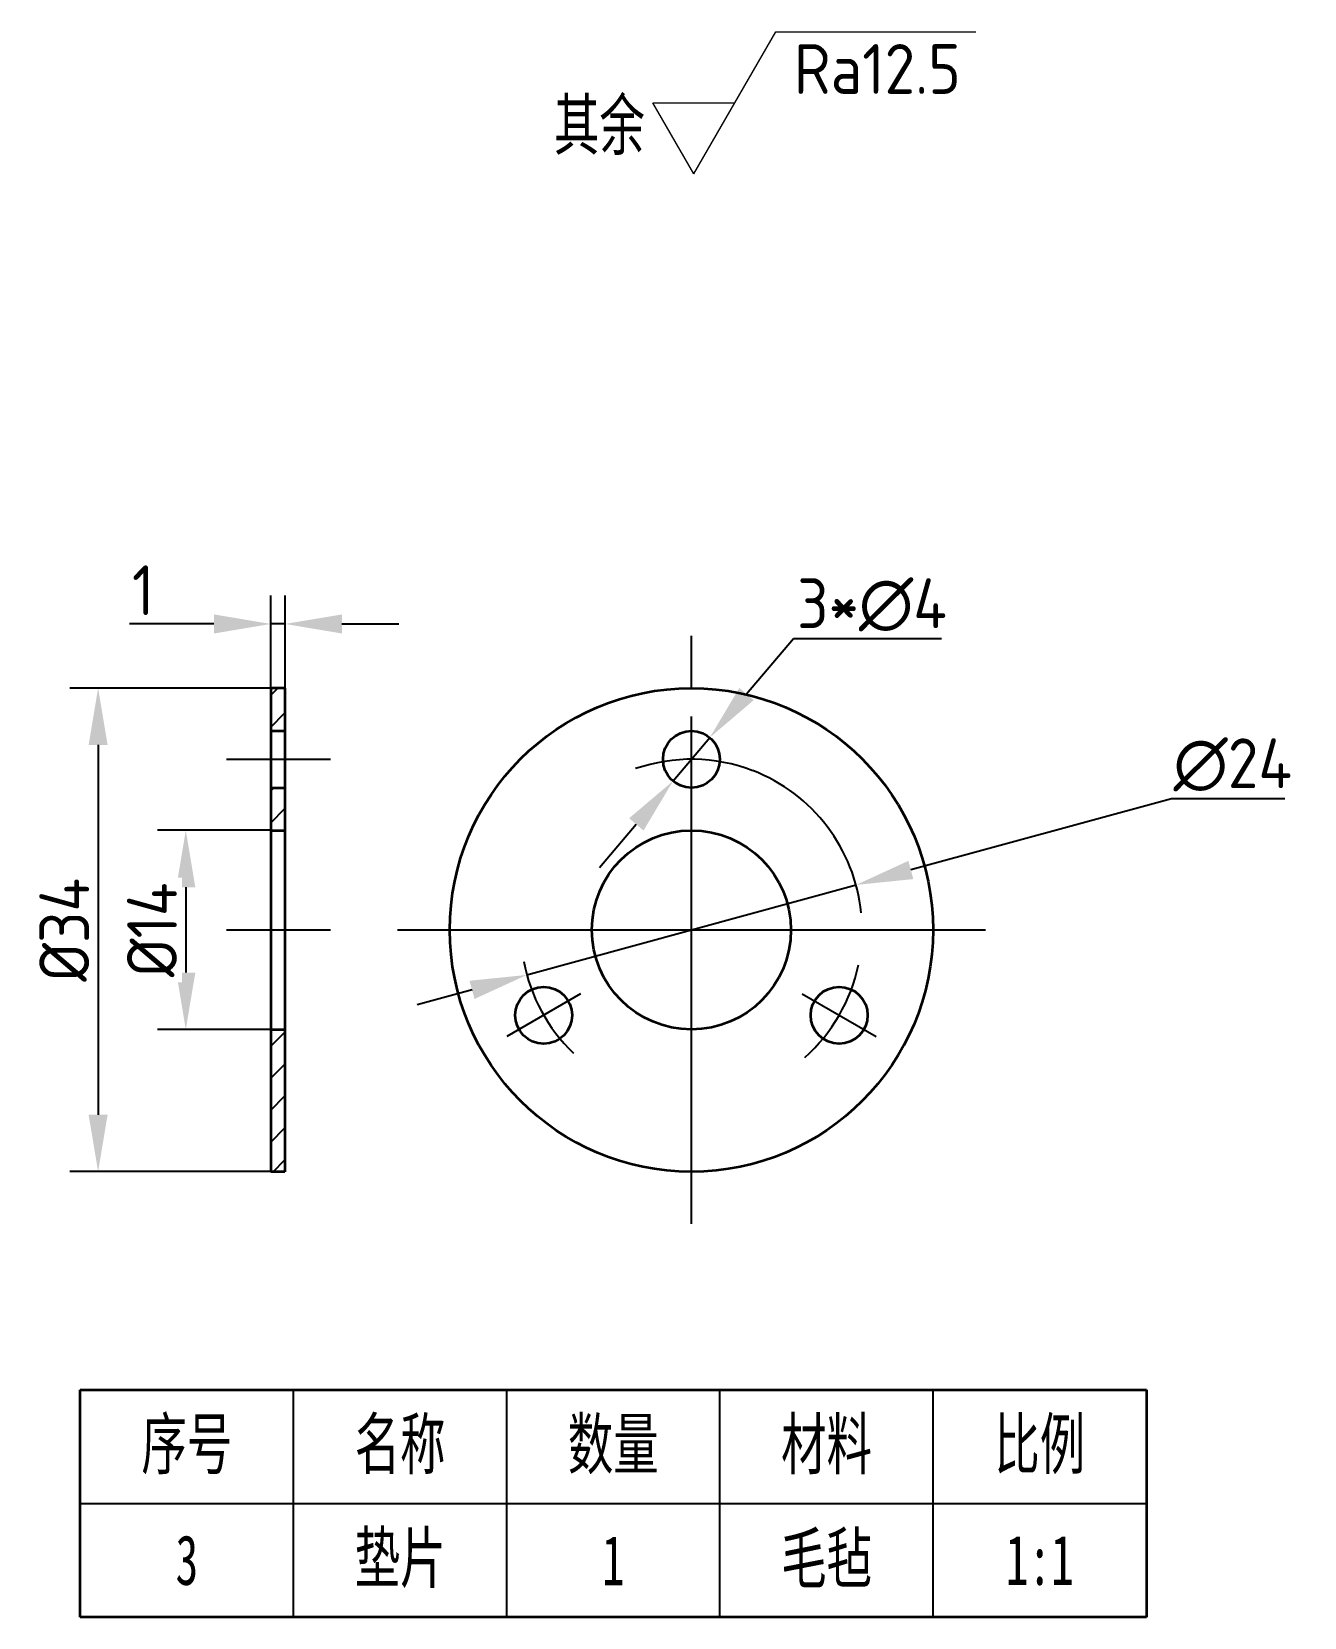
# Model space of a CAD drawing. Header units: millimetres. Extents: x 2318 to 2408, y 1802 to 1913.
import ezdxf

# ---------------------------------------------------------------- set-up
doc = ezdxf.new("R2010")
doc.units = ezdxf.units.MM
doc.linetypes.add('CENTERX2', pattern=[101.6, 63.5, -12.7, 12.7, -12.7])
for name, color, linetype in [('中心线', 1, 'CENTERX2'), ('标注', 3, 'Continuous'), ('细实线', 7, 'Continuous')]:
    doc.layers.add(name, color=color, linetype=linetype)
doc.layers.add('粗实线', color=7, linetype='Continuous', lineweight=35)
doc.styles.add('ISOCP', font='isocp.shx', dxfattribs={"height": 3.5})
doc.styles.add('仿宋', font='simfang.ttf', dxfattribs={"width": 0.67, "height": 3.5})
doc.styles.add('长仿宋体', font='simfang.ttf', dxfattribs={"width": 0.67, "height": 3.5})
doc.dimstyles.new('ISO-25$0', dxfattribs={"dimtxt": 3.5, "dimasz": 4, "dimexe": 2, "dimexo": 0, "dimtad": 1, "dimtoh": 1, "dimdsep": 46, "dimtxsty": 'ISOCP', "dimcen": 2.5, "dimadec": 0, "dimazin": 0, "dimtfac": 1, "dimtmove": 0, "dimatfit": 3, "dimfxl": 1, "dimtfill": 1, "dimarcsym": 0})
doc.dimstyles.new('ISO-25$3', dxfattribs={"dimtxt": 3.5, "dimasz": 4, "dimexe": 2, "dimexo": 0, "dimtad": 1, "dimtoh": 1, "dimdsep": 46, "dimtxsty": 'ISOCP', "dimcen": 2.5, "dimadec": 0, "dimazin": 0, "dimtfac": 1, "dimtmove": 0, "dimatfit": 3, "dimfxl": 1, "dimtfill": 1, "dimarcsym": 0})

# ---------------------------------------------------------------- blocks, each defined once
blk = doc.blocks.new('去除表面')
at = {"layer": '标注', "lineweight": 0}
for p, q in [((0, 0), (5.77, 10)), ((0, 0), (-2.89, 5)), ((-2.89, 5), (2.89, 5))]:
    blk.add_line(p, q, dxfattribs=at)
blk = doc.blocks.new('去除材料')
at = {"layer": '粗实线', "color": 3, "lineweight": 0}
blk.add_line((5.77, 10), (19.84, 10), dxfattribs=at)
blk.add_blockref('去除表面', (0, 0), dxfattribs=at)
blk = doc.blocks.new('RA12.5NEW')
at = {"color": 3, "lineweight": 35}
blk.add_blockref('去除材料', (0, 0), dxfattribs=at)
at = {"color": 3, "lineweight": 0, "insert": (7.03, 9.13), "char_height": 3.5, "attachment_point": 1, "style": 'ISOCP'}
blk.add_mtext_dynamic_manual_height_columns('Ra12.5', width=14.0667, gutter_width=17.5, heights=[0], dxfattribs=at)
blk = doc.blocks.new('*D12')
at = {"layer": 'Defpoints', "color": 0, "transparency": 16777216}
for p in [(2335.27, 1857.29), (2329.29, 1843.29), (2335.27, 1843.29)]:
    blk.add_point(p, dxfattribs=at)
at = {"layer": '标注', "color": 0, "lineweight": -2, "transparency": 16777216}
for p, q in [((2335.27, 1857.29), (2327.29, 1857.29)), ((2329.29, 1853.29), (2329.29, 1847.29)), ((2335.27, 1843.29), (2327.29, 1843.29))]:
    blk.add_line(p, q, dxfattribs=at)
at = {"layer": '标注', "color": 0, "transparency": 16777216}
for points in [[(2328.62, 1853.29), (2329.96, 1853.29), (2329.29, 1857.29)], [(2328.62, 1847.29), (2329.96, 1847.29), (2329.29, 1843.29)]]:
    blk.add_solid(points, dxfattribs=at)
at = {"layer": '标注', "color": 0, "transparency": 16777216, "insert": (2326.91, 1850.29), "char_height": 3.5, "attachment_point": 5, "rotation": 90, "style": 'ISOCP', "bg_fill": 3, "box_fill_scale": 1.1, "bg_fill_color": 256, "bg_fill_true_color": 13158600, "bg_fill_transparency": 0}
blk.add_mtext('%%C14', dxfattribs=at)
blk = doc.blocks.new('*D13')
at = {"layer": 'Defpoints', "color": 0, "transparency": 16777216}
for p in [(2335.27, 1867.29), (2323.12, 1833.29), (2335.27, 1833.29)]:
    blk.add_point(p, dxfattribs=at)
at = {"layer": '标注', "color": 0, "lineweight": -2, "transparency": 16777216}
for p, q in [((2335.27, 1867.29), (2321.12, 1867.29)), ((2323.12, 1863.29), (2323.12, 1837.29)), ((2335.27, 1833.29), (2321.12, 1833.29))]:
    blk.add_line(p, q, dxfattribs=at)
at = {"layer": '标注', "color": 0, "transparency": 16777216}
for points in [[(2322.45, 1863.29), (2323.79, 1863.29), (2323.12, 1867.29)], [(2322.45, 1837.29), (2323.79, 1837.29), (2323.12, 1833.29)]]:
    blk.add_solid(points, dxfattribs=at)
at = {"layer": '标注', "color": 0, "transparency": 16777216, "insert": (2320.74, 1850.29), "char_height": 3.5, "attachment_point": 5, "rotation": 90, "style": 'ISOCP', "bg_fill": 3, "box_fill_scale": 1.1, "bg_fill_color": 256, "bg_fill_true_color": 13158600, "bg_fill_transparency": 0}
blk.add_mtext('%%C34', dxfattribs=at)
blk = doc.blocks.new('*D14')
at = {"layer": 'Defpoints', "color": 0, "transparency": 16777216}
for p in [(2335.27, 1871.8), (2335.27, 1867.29), (2336.27, 1867.29)]:
    blk.add_point(p, dxfattribs=at)
at = {"layer": '标注', "color": 0, "lineweight": -2, "transparency": 16777216}
for p, q in [((2335.27, 1867.29), (2335.27, 1873.8)), ((2336.27, 1867.29), (2336.27, 1873.8)), ((2331.27, 1871.8), (2325.32, 1871.8)), ((2336.27, 1871.8), (2335.27, 1871.8)), ((2340.27, 1871.8), (2344.27, 1871.8))]:
    blk.add_line(p, q, dxfattribs=at)
at = {"layer": '标注', "color": 0, "transparency": 16777216}
for points in [[(2331.27, 1872.47), (2331.27, 1871.13), (2335.27, 1871.8)], [(2340.27, 1872.47), (2340.27, 1871.13), (2336.27, 1871.8)]]:
    blk.add_solid(points, dxfattribs=at)
at = {"layer": '标注', "color": 0, "transparency": 16777216, "insert": (2326.29, 1874.17), "char_height": 3.5, "attachment_point": 5, "style": 'ISOCP', "bg_fill": 3, "box_fill_scale": 1.1, "bg_fill_color": 256, "bg_fill_true_color": 13158600, "bg_fill_transparency": 0}
blk.add_mtext('1', dxfattribs=at)
blk = doc.blocks.new('*D15')
at = {"layer": 'Defpoints', "color": 0, "transparency": 16777216}
for p in [(2376.44, 1853.45), (2353.28, 1847.12)]:
    blk.add_point(p, dxfattribs=at)
at = {"layer": '标注', "color": 0, "lineweight": -2, "transparency": 16777216}
for p, q in [((2398.64, 1859.51), (2380.29, 1854.5)), ((2406.61, 1859.51), (2398.64, 1859.51)), ((2353.28, 1847.12), (2376.44, 1853.45)), ((2349.43, 1846.07), (2345.57, 1845.02))]:
    blk.add_line(p, q, dxfattribs=at)
blk.add_arc((2364.86, 1850.29), 12, 5.7281, 68.9147, dxfattribs=at)
at = {"layer": '标注', "color": 0, "transparency": 16777216}
for points in [[(2380.12, 1855.14), (2380.47, 1853.86), (2376.44, 1853.45)], [(2349.25, 1846.71), (2349.6, 1845.43), (2353.28, 1847.12)]]:
    blk.add_solid(points, dxfattribs=at)
at = {"layer": '标注', "color": 0, "transparency": 16777216, "insert": (2402.94, 1861.89), "char_height": 3.5, "attachment_point": 5, "style": 'ISOCP', "bg_fill": 3, "box_fill_scale": 1.1, "bg_fill_color": 256, "bg_fill_true_color": 13158600, "bg_fill_transparency": 0}
blk.add_mtext('∅24', dxfattribs=at)
blk = doc.blocks.new('*D16')
at = {"layer": 'Defpoints', "color": 0, "transparency": 16777216}
for p in [(2366.15, 1863.81), (2363.57, 1860.76)]:
    blk.add_point(p, dxfattribs=at)
at = {"layer": '标注', "color": 0, "lineweight": -2, "transparency": 16777216}
for p, q in [((2372.03, 1870.76), (2368.73, 1866.87)), ((2382.46, 1870.76), (2372.03, 1870.76)), ((2363.57, 1860.76), (2366.15, 1863.81)), ((2360.98, 1857.7), (2358.4, 1854.65))]:
    blk.add_line(p, q, dxfattribs=at)
at = {"layer": '标注', "color": 0, "transparency": 16777216}
for points in [[(2368.23, 1867.3), (2369.24, 1866.44), (2366.15, 1863.81)], [(2360.48, 1858.14), (2361.49, 1857.27), (2363.57, 1860.76)]]:
    blk.add_solid(points, dxfattribs=at)
at = {"layer": '标注', "color": 0, "transparency": 16777216, "insert": (2377.56, 1873.14), "char_height": 3.5, "attachment_point": 5, "style": 'ISOCP', "bg_fill": 3, "box_fill_scale": 1.1, "bg_fill_color": 256, "bg_fill_true_color": 13158600, "bg_fill_transparency": 0}
blk.add_mtext('3*∅4', dxfattribs=at)
blk = doc.blocks.new('小明细框')
at = {"lineweight": 35}
for p, q in [((-75, 0), (-75, 16)), ((-75, 16), (0, 16)), ((0, 16), (0, 0)), ((0, 0), (-75, 0))]:
    blk.add_line(p, q, dxfattribs=at)
at = {"lineweight": -3}
for p, q in [((-60, 0), (-60, 16)), ((-45, 0), (-45, 16)), ((-30, 0), (-30, 16)), ((-15, 0), (-15, 16)), ((-75, 8), (0, 8))]:
    blk.add_line(p, q, dxfattribs=at)
at = {"lineweight": 35, "char_height": 3.5, "attachment_point": 5, "style": '仿宋'}
for s, insert in [('\\pxqc;序号', (-67.5, 12)), ('\\pxqc;名称', (-52.5, 12)), ('\\pxqc;数量', (-37.5, 12)), ('\\pxqc;材料', (-22.5, 12)), ('\\pxqc;比例', (-7.5, 12))]:
    blk.add_mtext_dynamic_manual_height_columns(s, width=15, gutter_width=17.5, heights=[0], dxfattribs=dict(at, insert=insert))

msp = doc.modelspace()

# ---------------------------------------------------------------- hatches: boundary and pattern name
at = {"layer": '细实线', "transparency": 33554687}
h = msp.add_hatch(dxfattribs=at)
h.set_pattern_fill('ANSI31', color=256, scale=0.5)
h.set_pattern_definition([(45, (-314.9223, -199.6744), (-1.122532, 1.122532), [])])
h.paths.add_polyline_path([(2336.266, 1867.285), (2335.266, 1867.285), (2335.266, 1864.285), (2336.266, 1864.285)])
h.paths.add_polyline_path([(2336.266, 1860.285), (2335.266, 1860.285), (2335.266, 1857.285), (2336.266, 1857.285)])
h.paths.add_polyline_path([(2336.266, 1843.285), (2335.266, 1843.285), (2335.266, 1833.285), (2336.266, 1833.285)])

# ---------------------------------------------------------------- linework, layer by layer
at = {"layer": '中心线'}
for p, q in [((2364.86, 1867.285), (2364.86, 1870.962)), ((2364.86, 1829.608), (2364.86, 1865.285)), ((2332.162, 1862.285), (2339.475, 1862.285)), ((2332.162, 1850.285), (2339.475, 1850.285)), ((2344.183, 1850.285), (2385.536, 1850.285)), ((2357.065, 1845.785), (2351.869, 1842.785)), ((2372.654, 1845.785), (2377.85, 1842.785))]:
    msp.add_line(p, q, dxfattribs=at)
for start, end in [(68.91466, 109.09765), (190.62553, 226.28172), (311.67301, 348.1725)]:
    msp.add_arc((2364.86, 1850.285), 12, start, end, dxfattribs=at)
at = {"layer": '粗实线'}
for p, q in [((2335.266, 1867.285), (2335.266, 1833.285)), ((2336.266, 1867.285), (2335.266, 1867.285)), ((2336.266, 1867.285), (2336.266, 1833.285)), ((2335.266, 1864.285), (2336.266, 1864.285)), ((2335.266, 1860.285), (2336.266, 1860.285)), ((2335.266, 1857.285), (2336.266, 1857.285)), ((2335.266, 1843.285), (2336.266, 1843.285)), ((2336.266, 1833.285), (2335.266, 1833.285))]:
    msp.add_line(p, q, dxfattribs=at)
for centre, radius in [((2364.86, 1850.285), 17), ((2364.86, 1862.285), 2), ((2364.86, 1850.285), 7), ((2354.467, 1844.285), 2), ((2375.252, 1844.285), 2)]:
    msp.add_circle(centre, radius, dxfattribs=at)

# ---------------------------------------------------------------- block references
at = {"layer": '细实线'}
for name, p in [('RA12.5NEW', (2365.03, 1903.448)), ('小明细框', (2396.866, 1801.949))]:
    msp.add_blockref(name, p, dxfattribs=at)

# ---------------------------------------------------------------- texts
at = {"layer": '细实线', "char_height": 3.5}
for s, width, heights, insert, attachment_point, style in [('{\\C3;其余}', 7.98759, [0], (2355.186, 1908.663), 1, '长仿宋体'), ('3', 15, [3.54], (2329.366, 1805.949), 5, '长仿宋体'), ('垫片', 15, [0], (2344.366, 1805.949), 5, '长仿宋体'), ('\\pxqc;1', 15, [0], (2359.366, 1805.949), 5, '仿宋'), ('\\pxqc;毛毡', 15, [0], (2374.366, 1805.949), 5, '长仿宋体'), ('\\pxqc;1:1', 15, [0], (2389.366, 1805.949), 5, '长仿宋体')]:
    msp.add_mtext_dynamic_manual_height_columns(s, width=width, gutter_width=17.5, heights=heights, dxfattribs=dict(at, insert=insert, attachment_point=attachment_point, style=style))

# ---------------------------------------------------------------- next in the draw order: dimensions: what is measured, and where the dimension line sits
at = {"layer": '标注'}
dim = msp.add_diameter_dim_2p(p1=(2353.284, 1847.123), p2=(2376.436, 1853.447), dimstyle='ISO-25$3', dxfattribs=at)
dim.commit()
dim.dimension.update_dxf_attribs({"geometry": '*D15', "text_midpoint": (2402.938, 1859.512), "dimtype": 163})
dim = msp.add_linear_dim(base=(2329.289, 1843.285), p1=(2335.266, 1857.285), p2=(2335.266, 1843.285), angle=90, text='%%C<>', dimstyle='ISO-25$0', dxfattribs=at)
dim.commit()
dim.dimension.update_dxf_attribs({"geometry": '*D12', "text_midpoint": (2326.914, 1850.285)})

# ---------------------------------------------------------------- next in the draw order: dimensions: what is measured, and where the dimension line sits
dim = msp.add_diameter_dim_2p(p1=(2363.568, 1860.758), p2=(2366.151, 1863.812), text='3*<>', dimstyle='ISO-25$3', dxfattribs=at)
dim.commit()
dim.dimension.update_dxf_attribs({"geometry": '*D16', "text_midpoint": (2377.558, 1870.764), "dimtype": 163})
dim = msp.add_linear_dim(base=(2323.12, 1833.285), p1=(2335.266, 1867.285), p2=(2335.266, 1833.285), angle=90, text='%%C<>', dimstyle='ISO-25$0', dxfattribs=at)
dim.commit()
dim.dimension.update_dxf_attribs({"geometry": '*D13', "text_midpoint": (2320.745, 1850.285)})

# ---------------------------------------------------------------- next in the draw order: dimensions: what is measured, and where the dimension line sits
dim = msp.add_linear_dim(base=(2335.266, 1871.8), p1=(2336.266, 1867.285), p2=(2335.266, 1867.285), dimstyle='ISO-25$0', dxfattribs=at)
dim.commit()
dim.dimension.update_dxf_attribs({"geometry": '*D14', "text_midpoint": (2326.291, 1874.175)})

doc.saveas('drawing.dxf')
